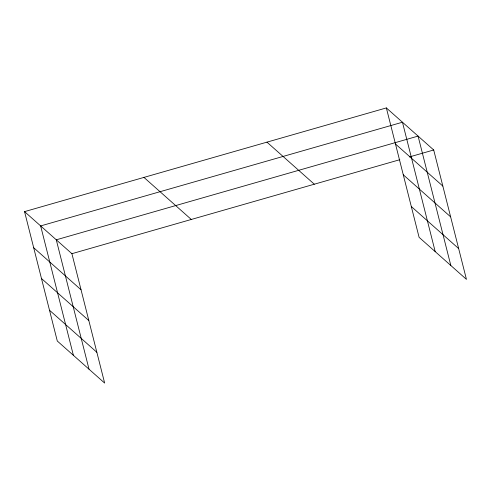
<?xml version="1.0" encoding="UTF-8"?>
<svg xmlns="http://www.w3.org/2000/svg" width="491" height="491" viewBox="0 0 491 491"><rect width="100%" height="100%" fill="white"/><g stroke="black" fill="none" stroke-linecap="round" stroke-linejoin="round"><path stroke-width="0.74" d="M24.55 211.627L71.907 253.687L104.644 383.078L57.294 341.018L24.55 211.627L386.356 107.922L433.706 149.982L466.45 279.373L419.093 237.313L386.356 107.922M71.907 253.687L399.809 159.698M409.39 156.954L433.706 149.982M395.488 144.01L442.839 186.071M403.277 174.802L450.634 216.856M411.305 206.521L458.662 248.581M266.957 142.144L314.314 184.205M143.943 177.404L191.3 219.465M33.683 247.716L81.033 289.776M41.471 278.507L88.828 320.562M49.499 310.232L96.856 352.286M450.824 265.49L418.08 136.099L56.275 239.811L89.018 369.195M435.198 251.613L402.454 122.222L40.649 225.928L73.392 355.318"/></g></svg>
